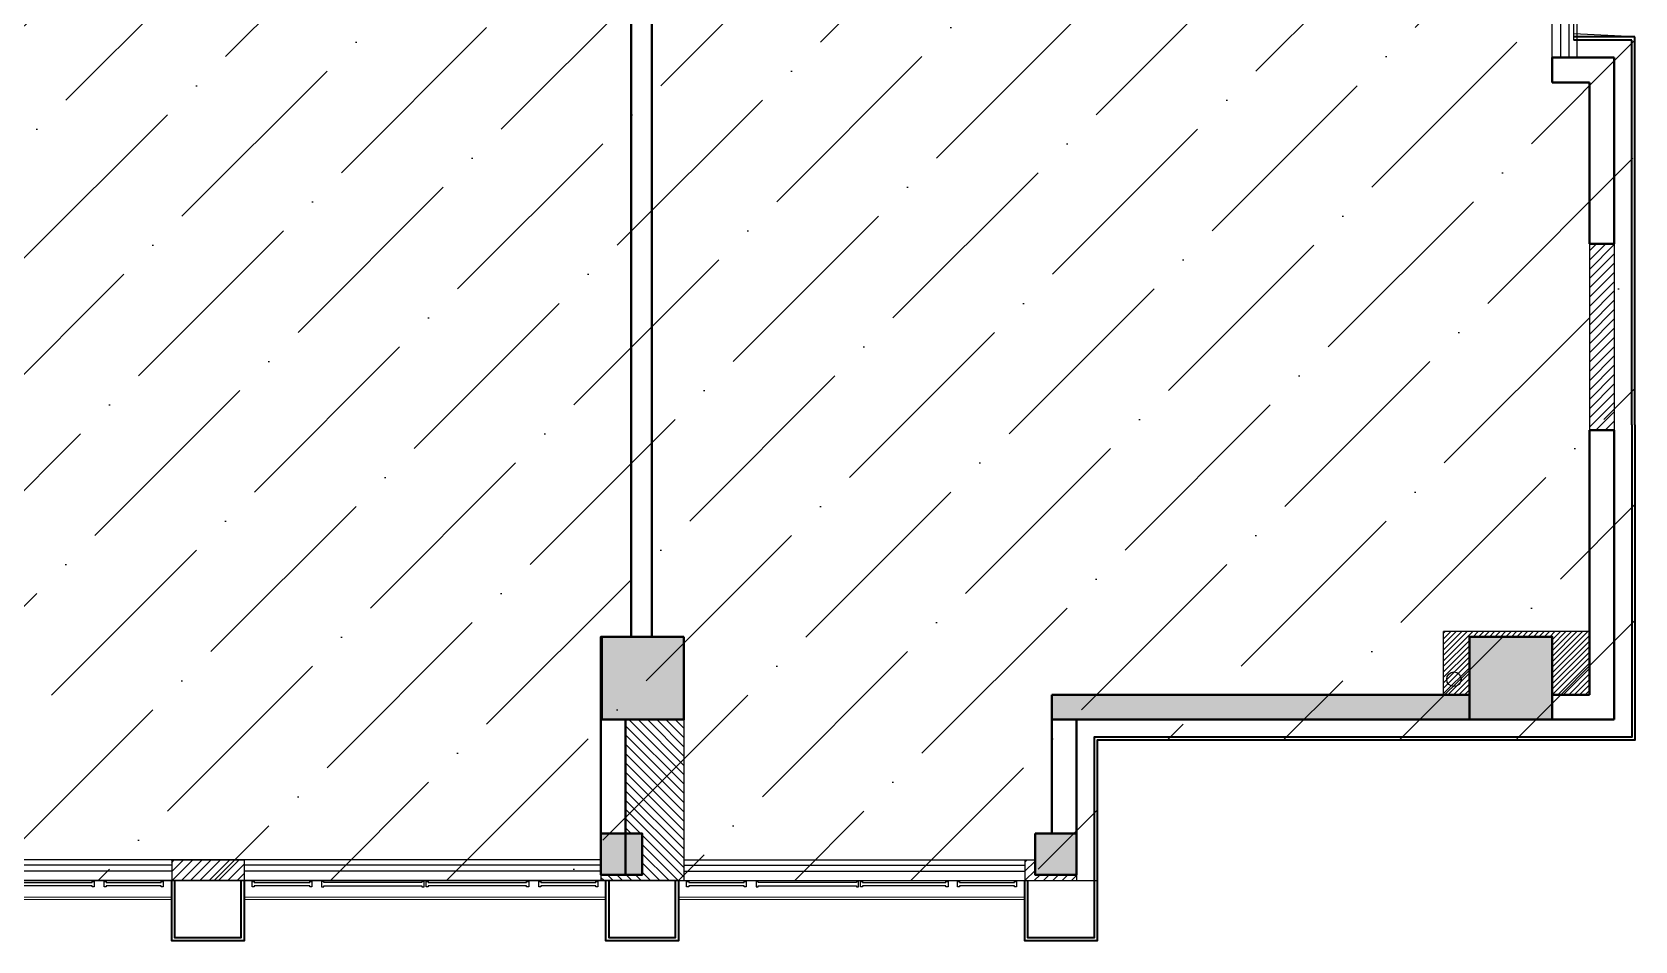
# Model space of a CAD drawing. Header units: millimetres. Extents: x 181055 to 256117, y -39966 to -14434.
# Drawn here: x 240617 to 256117, y -38084 to -29297 of the extents above; entities that cross this region are included whole.
import ezdxf

# ---------------------------------------------------------------- set-up
doc = ezdxf.new("R2010")
doc.units = ezdxf.units.MM
doc.header["$LTSCALE"] = 10
for name, color, linetype in [('12000_DWGshare.com', 54, 'Continuous'), ('C-窗帘_DWGshare.com', 2, 'Continuous'), ('COLUMN_DWGshare.com', 9, 'Continuous'), ('P-(HATCH)_DWGshare.com', 8, 'Continuous'), ('P-0.18_DWGshare.com', 5, 'Continuous'), ('P-护窗栏杆_DWGshare.com', 211, 'Continuous'), ('PUB_HATCH_DWGshare.com', 8, 'Continuous'), ('STAIR_DWGshare.com', 2, 'Continuous'), ('VPIPE-雨水_DWGshare.com', 7, 'Continuous'), ('WALL-隔墙_DWGshare.com', 5, 'Continuous'), ('WINDOWS_DWGshare.com', 142, 'Continuous'), ('配件层_DWGshare.com', 4, 'Continuous')]:
    doc.layers.add(name, color=color, linetype=linetype)
for name, color, linetype, lineweight in [('WALL_DWGshare.com', 7, 'Continuous', 40), ('WINDOW_DWGshare.com', 4, 'Continuous', 18), ('型材层_DWGshare.com', 3, 'Continuous', 35)]:
    doc.layers.add(name, color=color, linetype=linetype, lineweight=lineweight)

# ---------------------------------------------------------------- blocks, each defined once
blk = doc.blocks.new('$WINLIB2D$00000001')
for p, q in [((-0.5, 0.5), (0.5, 0.5)), ((0.5, 0.1667), (-0.5, 0.1667)), ((0.5, -0.1667), (-0.5, -0.1667)), ((-0.5, -0.5), (0.5, -0.5))]:
    blk.add_line(p, q)
blk = doc.blocks.new('_FZH')
at = {"layer": 'PUB_HATCH_DWGshare.com'}
blk.add_solid([(-0.5, -0.5), (0.5, -0.5), (-0.5, 0.5), (0.5, 0.5)], dxfattribs=at)
at = {"layer": 'WALL_DWGshare.com'}
blk.add_lwpolyline([(-0.5, -0.5), (0.5, -0.5), (0.5, 0.5), (-0.5, 0.5)], close=True, dxfattribs=at)
blk = doc.blocks.new('dd')
at = {"layer": 'WINDOW_DWGshare.com', "color": 1}
for p, q in [((850434, -78919), (847084, -78919)), ((850586, -78919), (847084, -78919)), ((850434, -78943), (847084, -78943)), ((850586, -78943), (847084, -78943)), ((851282, -78919), (854784, -78919)), ((851282, -78943), (854784, -78943)), ((851434, -78919), (854784, -78919)), ((851434, -78943), (854784, -78943)), ((855484, -78919), (858834, -78919)), ((855484, -78943), (858834, -78943))]:
    blk.add_line(p, q, dxfattribs=at)
at = {"layer": '型材层_DWGshare.com', "color": 1, "linetype": 'ByBlock'}
for p, q in [((864734, -70603), (864144, -70603)), ((864704, -70633), (864144, -70633)), ((864704, -74354), (864704, -70633)), ((864734, -74354), (864734, -70603))]:
    blk.add_line(p, q, dxfattribs=at)
for points in [[(864704, -74354), (864704, -77373), (859504, -77373), (859504, -78683)], [(864734, -74354), (864734, -77403), (859534, -77403), (859534, -78683)]]:
    blk.add_lwpolyline(points, dxfattribs=at)
at = {"layer": '型材层_DWGshare.com', "color": 1, "ltscale": 0.5}
for points in [[(859534, -78683), (859534, -79343), (858834, -79343), (858834, -78759)], [(859504, -78683), (859504, -79313), (858864, -79313), (858864, -78759)], [(851284, -78759), (851284, -79344), (850584, -79344), (850584, -78759)], [(851254, -78759), (851254, -79314), (850614, -79314), (850614, -78759)], [(855484, -78759), (855484, -79343), (854784, -79343), (854784, -78759)], [(855454, -78759), (855454, -79313), (854814, -79313), (854814, -78759)]]:
    blk.add_lwpolyline(points, dxfattribs=at)
at = {"layer": '配件层_DWGshare.com', "color": 1, "ltscale": 0.5}
for p, q in [((864144, -70633), (864144, -64973)), ((864174, -70603), (864174, -65003))]:
    blk.add_line(p, q, dxfattribs=at)

msp = doc.modelspace()

# ---------------------------------------------------------------- hatches: boundary and pattern name
h = msp.add_hatch()
h.set_pattern_fill('ANSI36', color=250, scale=500)
h.set_pattern_definition([(45, (87436.6, -37533.4), (420.9495, 1543.4815), [1984.375, -396.875, 0, -396.875])])
edge = h.paths.add_edge_path()
edge.add_line((219892.3, -25444), (229315.6, -25444))
edge.add_line((229315.6, -25444), (229315.6, -35944))
edge.add_line((229315.6, -35944), (229517.3, -35944))
edge.add_line((229517.3, -35944), (229517.3, -37044.5))
edge.add_line((229517.3, -37044.5), (229356.8, -37044.5))
edge.add_line((229356.8, -37044.5), (229362.3, -37500.3))
edge.add_line((229362.3, -37500.3), (250917.7, -37500.3))
edge.add_line((250917.7, -37500.3), (250917.7, -36144.3))
edge.add_line((250917.7, -36144.3), (256117.2, -36144.3))
edge.add_line((256117.2, -36144.3), (256117.2, -29344.1))
edge.add_line((256117.2, -29344.1), (255525.2, -29314.8))
edge.add_line((255525.2, -29314.8), (255317.3, -17144))
edge.add_line((255317.3, -17144), (250467.3, -17144.2))
edge.add_line((250467.3, -17144.2), (250467.3, -16488.1))
edge.add_line((250467.3, -16488.1), (219891.7, -16488.1))
edge.add_line((219891.7, -16488.1), (219891.7, -25444))
at = {"layer": 'P-(HATCH)_DWGshare.com', "ltscale": 0.5}
h = msp.add_hatch(dxfattribs=at)
h.set_pattern_fill('ANSI31', color=251, scale=20, style=0)
h.set_pattern_definition([(45, (440491.107, 350339.38), (-44.901281, 44.901281), [])])
h.paths.add_polyline_path([(255677.3, -31344.3), (255917.3, -31344.3), (255917.3, -33144.4), (255677.3, -33144.4)])
h = msp.add_hatch(dxfattribs=at)
h.set_pattern_fill('ANSI31', color=251, scale=20, style=0)
h.set_pattern_definition([(135, (61794.334, 344239.364), (44.901281, 44.901281), [])])
h.paths.add_polyline_path([(246517.3, -37444.3), (246117.3, -37444.3), (246117.3, -37500.3), (246920.5, -37500.3), (246920.5, -35944), (246357.3, -35944.3), (246357.3, -37044.5), (246516.8, -37044.5)])
h = msp.add_hatch(dxfattribs=at)
h.set_pattern_fill('ANSI31', color=251, scale=20, style=0)
h.set_pattern_definition([(45, (427344.4, 345079.51), (-44.901281, 44.901281), [])])
h.paths.add_polyline_path([(241967.2, -37300.3), (242667.2, -37300.3), (242667.2, -37500.3), (241967.2, -37500.3)])
h = msp.add_hatch(dxfattribs=at)
h.set_pattern_fill('ANSI31', color=251, scale=20, style=0)
h.set_pattern_definition([(45, (435290.63, 344239.364), (-44.901281, 44.901281), [])])
h.paths.add_polyline_path([(250316.8, -37444.3), (250717.3, -37444.3), (250717.3, -37500.3), (250217.7, -37500.3), (250217.7, -37300.3), (250316.8, -37300.3)])
at = {"layer": 'P-0.18_DWGshare.com', "ltscale": 0.5}
h = msp.add_hatch(dxfattribs=at)
h.set_pattern_fill('ANSI31', color=251, scale=300, style=0)
h.set_pattern_definition([(45, (255317.254, -35704.103), (-26.5165, 26.5165), [])])
h.paths.add_polyline_path([(255677.3, -35704.1), (255317.3, -35704.1), (255317.3, -35144), (254517.3, -35144), (254517.3, -35704.3), (254267.3, -35704.3), (254267.3, -35094), (255677.3, -35094)])
at = {"layer": 'PUB_HATCH_DWGshare.com'}
for points in [[(246516.8, -37044.5), (246116.8, -37044.5), (246116.8, -37444.3), (246516.8, -37444.3)], [(250716.8, -37044.5), (250316.8, -37044.5), (250316.8, -37444.3), (250716.8, -37444.3)]]:
    msp.add_hatch(color=256, dxfattribs=at).paths.add_polyline_path(points)
at = {"layer": 'WALL_DWGshare.com', "ltscale": 0.5}
msp.add_hatch(color=8, dxfattribs=at).paths.add_polyline_path([(250477.3, -35704.3), (250477.3, -35944), (254517.3, -35944), (254517.3, -35704.3)])

# ---------------------------------------------------------------- linework, layer by layer
msp.add_lwpolyline([(219892.3, -25444), (229315.6, -25444), (229315.6, -35944), (229517.3, -35944), (229517.3, -37044.5), (229356.8, -37044.5), (229362.3, -37500.3), (250917.7, -37500.3), (250917.7, -36144.3), (256117.2, -36144.3), (256117.2, -29344.1), (255525.2, -29314.8), (255317.3, -17144), (250467.3, -17144.2), (250467.3, -16488.1), (219891.7, -16488.1), (219891.7, -25444)])
at = {"layer": '12000_DWGshare.com'}
for points in [[(246130.4, -35944), (246920.5, -35944), (246920.5, -35144), (246130.4, -35144)], [(254517.3, -35944), (255317.3, -35944), (255317.3, -35144), (254517.3, -35144)]]:
    msp.add_3dface(points, dxfattribs=at)
at = {"layer": 'C-窗帘_DWGshare.com', "color": 2}
for points in [[(240245.4, -37550.3), (240245.4, -37560.3), (240225.4, -37560.3), (240225.4, -37510.3), (240245.4, -37510.3), (240245.4, -37520.3), (241197.1, -37520.3), (241197.1, -37510.3), (241217.1, -37510.3), (241217.1, -37560.3), (241197.1, -37560.3), (241197.1, -37550.3), (240245.4, -37550.3)], [(241334, -37550.3), (241334, -37560.3), (241314, -37560.3), (241314, -37510.3), (241334, -37510.3), (241334, -37520.3), (241866, -37520.3), (241866, -37510.3), (241886, -37510.3), (241886, -37560.3), (241866, -37560.3), (241866, -37550.3), (241334, -37550.3)], [(242766.4, -37550.3), (242766.4, -37560.3), (242746.4, -37560.3), (242746.4, -37510.3), (242766.4, -37510.3), (242766.4, -37520.3), (243303, -37520.3), (243303, -37510.3), (243323, -37510.3), (243323, -37560.3), (243303, -37560.3), (243303, -37550.3), (242766.4, -37550.3)], [(244387.9, -37550.3), (244387.9, -37560.3), (244407.9, -37560.3), (244407.9, -37510.3), (244387.9, -37510.3), (244387.9, -37520.3), (243437.2, -37520.3), (243437.2, -37510.3), (243417.2, -37510.3), (243417.2, -37560.3), (243437.2, -37560.3), (243437.2, -37550.3), (244387.9, -37550.3)], [(244447.9, -37550.3), (244447.9, -37560.3), (244427.9, -37560.3), (244427.9, -37510.3), (244447.9, -37510.3), (244447.9, -37520.3), (245399.6, -37520.3), (245399.6, -37510.3), (245419.6, -37510.3), (245419.6, -37560.3), (245399.6, -37560.3), (245399.6, -37550.3), (244447.9, -37550.3)], [(245536.5, -37550.3), (245536.5, -37560.3), (245516.5, -37560.3), (245516.5, -37510.3), (245536.5, -37510.3), (245536.5, -37520.3), (246068.5, -37520.3), (246068.5, -37510.3), (246088.5, -37510.3), (246088.5, -37560.3), (246068.5, -37560.3), (246068.5, -37550.3), (245536.5, -37550.3)], [(246967.1, -37550.3), (246967.1, -37560.3), (246947.1, -37560.3), (246947.1, -37510.3), (246967.1, -37510.3), (246967.1, -37520.3), (247503.6, -37520.3), (247503.6, -37510.3), (247523.6, -37510.3), (247523.6, -37560.3), (247503.6, -37560.3), (247503.6, -37550.3), (246967.1, -37550.3)], [(248588.5, -37550.3), (248588.5, -37560.3), (248608.5, -37560.3), (248608.5, -37510.3), (248588.5, -37510.3), (248588.5, -37520.3), (247637.9, -37520.3), (247637.9, -37510.3), (247617.9, -37510.3), (247617.9, -37560.3), (247637.9, -37560.3), (247637.9, -37550.3), (248588.5, -37550.3)], [(248648.5, -37550.3), (248648.5, -37560.3), (248628.5, -37560.3), (248628.5, -37510.3), (248648.5, -37510.3), (248648.5, -37520.3), (249454.7, -37520.3), (249454.7, -37510.3), (249474.7, -37510.3), (249474.7, -37560.3), (249454.7, -37560.3), (249454.7, -37550.3), (248648.5, -37550.3)], [(249585.8, -37550.3), (249585.8, -37560.3), (249565.8, -37560.3), (249565.8, -37510.3), (249585.8, -37510.3), (249585.8, -37520.3), (250116.4, -37520.3), (250116.4, -37510.3), (250136.4, -37510.3), (250136.4, -37560.3), (250116.4, -37560.3), (250116.4, -37550.3), (249585.8, -37550.3)]]:
    msp.add_lwpolyline(points, dxfattribs=at)
at = {"layer": 'P-护窗栏杆_DWGshare.com', "color": 2}
for p, q in [((241967.2, -37350.3), (238517.7, -37350.3)), ((246116.8, -37350.3), (242667.2, -37350.3)), ((246920.5, -37350.3), (250217.7, -37350.3)), ((241967.2, -37410.3), (238517.7, -37410.3)), ((246116.8, -37410.3), (242667.2, -37410.3)), ((246920.5, -37410.3), (250217.7, -37410.3))]:
    msp.add_line(p, q, dxfattribs=at)
at = {"layer": 'PUB_HATCH_DWGshare.com'}
msp.add_solid([(246117.3, -35944), (246920.5, -35944), (246117.3, -35144), (246920.5, -35144)], dxfattribs=at)
at = {"layer": 'STAIR_DWGshare.com', "color": 9}
for p, q in [((246116.8, -37300.3), (238767.7, -37300.3)), ((246920.5, -37300.3), (250217.7, -37300.3)), ((241967.2, -37500.3), (238517.7, -37500.5)), ((246116.8, -37500.3), (242667.2, -37500.3)), ((246867.2, -37500.3), (246867.7, -37500.3)), ((246920.5, -37500.3), (250217.7, -37500.3))]:
    msp.add_line(p, q, dxfattribs=at)
at = {"layer": 'VPIPE-雨水_DWGshare.com', "linetype": 'Continuous'}
msp.add_circle((254367.2, -35554), 70, dxfattribs=at)
at = {"layer": 'WALL-隔墙_DWGshare.com', "ltscale": 0.5}
for p, q in [((255677.3, -31344.3), (255677.3, -33144.4)), ((255917.3, -31344.3), (255917.3, -33144.3)), ((254267.3, -35704.3), (254267.3, -35094)), ((255677.3, -35094), (254267.3, -35094)), ((246920.5, -35944), (246920.5, -37500.3)), ((241962.1, -37300.3), (242667.2, -37300.3)), ((241967.2, -37300.3), (241967.2, -37500.3)), ((242667.2, -37300.3), (242667.2, -37500.3)), ((250217.7, -37300.3), (250217.7, -37500.3)), ((250217.7, -37300.3), (250316.8, -37300.3)), ((242667.2, -37500.3), (241967.2, -37500.3)), ((246116.8, -37444.3), (246116.8, -37500.3)), ((246867.2, -37500.3), (246116.8, -37500.3)), ((250217.7, -37500.3), (250717.3, -37500.3)), ((250717.3, -37444.3), (250717.3, -37500.3))]:
    msp.add_line(p, q, dxfattribs=at)
at = {"layer": 'WALL_DWGshare.com'}
for p, q in [((246409, -28444.3), (246409, -35144.3)), ((246609, -28444.3), (246609, -35144.3)), ((255317.3, -29784), (255317.3, -29544)), ((255317.3, -29544), (255917.3, -29544)), ((255917.3, -29544), (255917.3, -31344.4)), ((255317.3, -29784), (255677.3, -29784)), ((255677.3, -29784), (255677.3, -31344.3)), ((255917.3, -31344.3), (255677.3, -31344.3)), ((255677.3, -33144.3), (255677.3, -35704.1)), ((255917.3, -33144.3), (255677.3, -33144.3)), ((255917.3, -33144.4), (255917.3, -35944.1)), ((250477.3, -35704.3), (250477.3, -37044.5)), ((255677.3, -35704.1), (255317.3, -35704.1)), ((246117.3, -35944.3), (246117.3, -37444.3)), ((246357.3, -37444.3), (246357.3, -35944.3)), ((250717.3, -35944.3), (250717.3, -37044.5)), ((255917.3, -35944.1), (255317.3, -35944)), ((246117.3, -37444.3), (246517.3, -37444.3)), ((246117.3, -37444.3), (246517.3, -37444.3)), ((246117.3, -37444.3), (246517.3, -37444.3)), ((250717.3, -37444.3), (250316.8, -37444.3)), ((250317.3, -37444.3), (250717.3, -37444.3)), ((250317.3, -37444.3), (250717.3, -37444.3)), ((250317.3, -37444.3), (250717.3, -37444.3))]:
    msp.add_line(p, q, dxfattribs=at)
for points in [[(246920.5, -35144), (246117.3, -35144), (246117.3, -35944), (246920.5, -35944)], [(246116.8, -37044.5), (246516.8, -37044.5), (246516.8, -37444.3), (246116.8, -37444.3)], [(250316.8, -37044.5), (250716.8, -37044.5), (250716.8, -37444.3), (250316.8, -37444.3)]]:
    msp.add_lwpolyline(points, close=True, dxfattribs=at)
at = {"layer": 'WALL_DWGshare.com', "ltscale": 0.5}
msp.add_lwpolyline([(250477.3, -35704.3), (254517.3, -35704.3), (254517.3, -35944), (250477.3, -35944)], close=True, dxfattribs=at)
at = {"layer": 'WALL_DWGshare.com'}
for points in [[(246517.3, -37194.5), (246517.3, -37444.3), (246116.8, -37444.3), (246116.8, -37194.5)], [(250717.3, -37194.5), (250717.3, -37444.3), (250316.8, -37444.3), (250316.8, -37194.5)]]:
    msp.add_lwpolyline(points, dxfattribs=at)

# ---------------------------------------------------------------- block references
at = {"layer": 'COLUMN_DWGshare.com', "xscale": 800, "yscale": 800, "zscale": 800}
msp.add_blockref('_FZH', (254917.3, -35544), dxfattribs=at)
at = {"layer": 'P-0.18_DWGshare.com', "ltscale": 0.5}
msp.add_blockref('dd', (-608616.8, 41259.2), dxfattribs=at)
at = {"layer": 'STAIR_DWGshare.com', "color": 9, "xscale": -6000, "yscale": 240, "zscale": 3520, "rotation": 270}
msp.add_blockref('$WINLIB2D$00000001', (255437.3, -26544), dxfattribs=at)
at = {"layer": 'WINDOWS_DWGshare.com', "xscale": 6000, "yscale": 240, "zscale": 3520, "rotation": 90}
msp.add_blockref('$WINLIB2D$00000001', (255437.3, -26544.2), dxfattribs=at)

doc.saveas('drawing.dxf')
